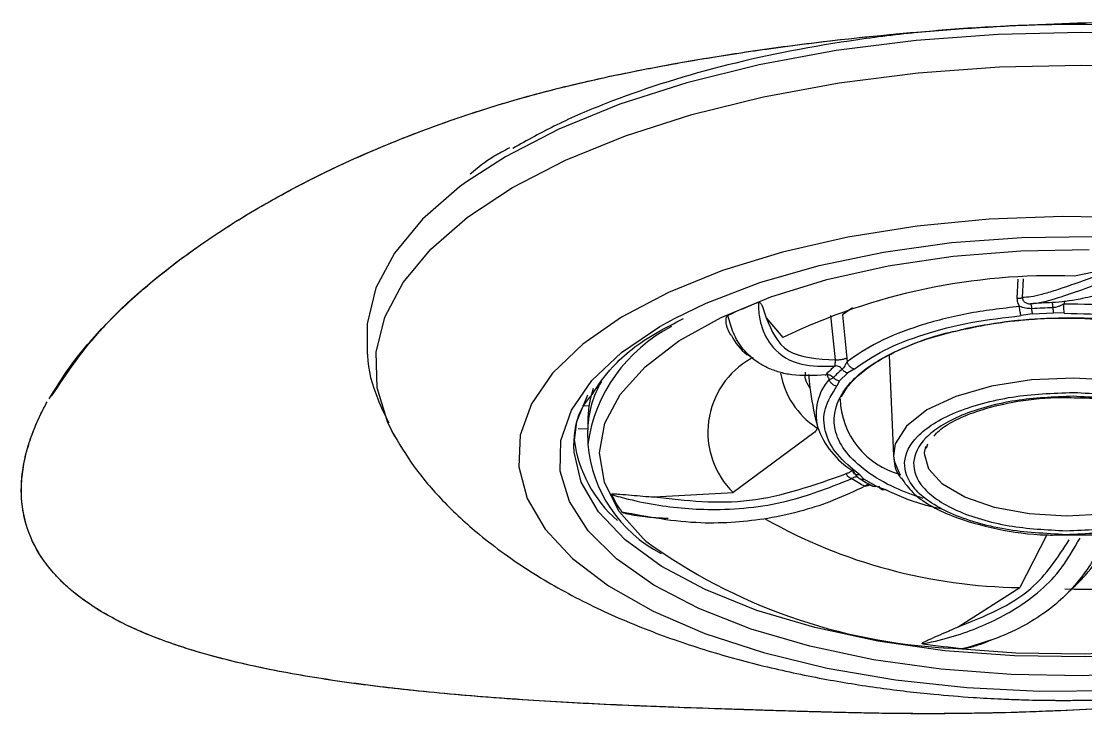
# Model space of a CAD drawing. Extents: x 956 to 1028, y 499 to 635.
# Drawn here: x 968.317 to 969.83, y 579.514 to 580.497 of the extents above; entities that cross this region are included whole.
import ezdxf

# ---------------------------------------------------------------- set-up
doc = ezdxf.new("R2010")
doc.units = 0
doc.header["$MEASUREMENT"] = 0
for name, color, linetype in [('1', 4, 'Continuous'), ('BDIM_CYAN', 4, 'Continuous'), ('DIM', 3, 'Continuous')]:
    doc.layers.add(name, color=color, linetype=linetype)

# ---------------------------------------------------------------- blocks, each defined once
blk = doc.blocks.new('MINI 2IN')
at = {"layer": 'BDIM_CYAN', "color": 3}
for p, q in [((-0.0102, -0.3457), (0.0663, -0.3294)), ((-0.0906, -0.3502), (-0.0918, -0.3775)), ((-0.0832, -0.3498), (-0.0843, -0.3764)), ((-0.3256, -0.391), (-0.34, -0.4011)), ((-0.072, -0.3856), (-0.0749, -0.3851)), ((-0.0239, -0.3809), (-0.0251, -0.3857)), ((-0.4483, -0.4052), (-0.4245, -0.4331)), ((-0.3566, -0.4019), (-0.3566, -0.402)), ((-0.3499, -0.465), (-0.3566, -0.402)), ((-0.34, -0.4011), (-0.3336, -0.4624)), ((-0.0695, -0.3996), (-0.0858, -0.402)), ((-0.0695, -0.3996), (-0.0401, -0.3981)), ((-0.0248, -0.3988), (-0.0401, -0.3981)), ((-0.3336, -0.4624), (-0.3333, -0.4675)), ((-0.2735, -0.4586), (-0.2673, -0.6014)), ((-0.3443, -0.495), (-0.3324, -0.4833)), ((-0.3232, -0.478), (-0.3324, -0.4833)), ((-0.3443, -0.495), (-0.3478, -0.5023)), ((-0.7092, -0.5299), (-0.7002, -0.5304)), ((-0.7016, -0.5467), (-0.7019, -0.563)), ((-0.7155, -0.5623), (-0.7019, -0.563)), ((-0.7019, -0.563), (-0.702, -0.5661)), ((-0.702, -0.5661), (-0.7019, -0.5848)), ((-0.3805, -0.5688), (-0.4952, -0.6535)), ((-0.2203, -0.5904), (-0.2183, -0.5843)), ((-0.3153, -0.6282), (-0.3093, -0.6342)), ((-0.2918, -0.6444), (-0.3093, -0.6342)), ((-0.3012, -0.6424), (-0.3013, -0.6419)), ((-0.2987, -0.6433), (-0.2922, -0.6447)), ((-0.2918, -0.6444), (-0.279, -0.6493)), ((-0.6071, -0.6597), (-0.4952, -0.6535)), ((-0.0495, -0.7137), (-0.0876, -0.7884)), ((-0.0262, -0.7136), (-0.0078, -0.7134)), ((-0.1754, -0.8441), (-0.0876, -0.7884))]:
    blk.add_line(p, q, dxfattribs=at)
at = {"layer": 'BDIM_CYAN', "color": 3, "flags": 128}
for points in [[(0.2342, -0.0129), (0.118, -0.0035), (0, 0), (-0.1183, -0.0026), (-0.2352, -0.0111), (-0.349, -0.0256), (-0.4581, -0.0457), (-0.5611, -0.0713), (-0.6565, -0.1018), (-0.7428, -0.137), (-0.819, -0.1763), (-0.8743, -0.212)], [(-0.9763, -0.5737), (-0.986, -0.5543), (-1.0013, -0.5045), (-1.0027, -0.4542), (-0.9902, -0.4042), (-0.9642, -0.355), (-0.9248, -0.3075), (-0.8727, -0.2623), (-0.8086, -0.22), (-0.7334, -0.1812), (-0.6481, -0.1465), (-0.554, -0.1163), (-0.4523, -0.0911), (-0.3445, -0.0713), (-0.2322, -0.057), (-0.1168, -0.0485), (0, -0.046), (0.1165, -0.0494), (0.2311, -0.0587)], [(-0.8743, -0.212), (-0.884, -0.2191), (-0.9368, -0.2649), (-0.9766, -0.3131), (-1.0031, -0.3628), (-1.0156, -0.4135), (-1.0153, -0.4569)], [(0.0779, -0.2631), (-0.0267, -0.261), (-0.1311, -0.265), (-0.2335, -0.2749), (-0.332, -0.2906), (-0.4249, -0.3118), (-0.5105, -0.3381), (-0.5872, -0.3691), (-0.6538, -0.4041), (-0.7091, -0.4426), (-0.752, -0.4839), (-0.7817, -0.5273), (-0.7978, -0.5719), (-0.8, -0.617), (-0.7882, -0.6617), (-0.7626, -0.7053), (-0.7237, -0.747), (-0.6722, -0.7861), (-0.609, -0.8218), (-0.5353, -0.8535), (-0.4523, -0.8807), (-0.3615, -0.9028), (-0.2645, -0.9195), (-0.1632, -0.9305), (-0.0592, -0.9356), (0.0455, -0.9346)], [(-0.5787, -0.4062), (-0.5335, -0.3843), (-0.4575, -0.3552), (-0.373, -0.3309), (-0.2816, -0.3118), (-0.185, -0.2984), (-0.0851, -0.2909), (0.0161, -0.2895), (0.1166, -0.2941), (0.2146, -0.3047), (0.308, -0.3211), (0.3952, -0.3429), (0.4743, -0.3698), (0.5439, -0.4012), (0.6025, -0.4365), (0.6154, -0.4459)], [(-0.6191, -0.7226), (-0.6232, -0.7189), (-0.6576, -0.6797), (-0.6783, -0.6388), (-0.685, -0.5969), (-0.6774, -0.555), (-0.6557, -0.514), (-0.6204, -0.4747), (-0.5722, -0.438), (-0.5122, -0.4047), (-0.4416, -0.3754), (-0.362, -0.3509), (-0.275, -0.3315), (-0.1825, -0.3178), (-0.0865, -0.31), (0.011, -0.3083)], [(-0.1996, -0.9045), (-0.2955, -0.891), (-0.386, -0.8718), (-0.4694, -0.8474), (-0.5439, -0.8182), (-0.6081, -0.7848), (-0.6609, -0.7478), (-0.7011, -0.708), (-0.728, -0.6661), (-0.7411, -0.6229), (-0.74, -0.5793), (-0.7249, -0.5362), (-0.696, -0.4943), (-0.6539, -0.4545), (-0.5993, -0.4176), (-0.5787, -0.4062)], [(0.6154, -0.4459), (0.6491, -0.475), (0.6827, -0.516), (0.7028, -0.5586), (0.7088, -0.6021), (0.7007, -0.6455), (0.6786, -0.6881), (0.643, -0.729), (0.5946, -0.7675), (0.5342, -0.8027), (0.4632, -0.834), (0.3827, -0.8608), (0.2946, -0.8825), (0.2003, -0.8988), (0.1018, -0.9092), (0.0011, -0.9137), (-0.1001, -0.9121), (-0.1996, -0.9045)], [(0.2337, -0.5991), (0.2325, -0.587), (0.2194, -0.5616), (0.1926, -0.5385), (0.1535, -0.5188), (0.1046, -0.5037), (0.0486, -0.4942), (-0.0111, -0.4907), (-0.0712, -0.4934), (-0.1282, -0.5023), (-0.1786, -0.5168), (-0.2197, -0.536), (-0.249, -0.5589), (-0.2647, -0.584), (-0.2673, -0.6014)], [(-0.7216, -0.5871), (-0.7172, -0.5526), (-0.7016, -0.5148)], [(0.6879, -0.5806), (0.6835, -0.6151), (0.6651, -0.6577), (0.6329, -0.6988), (0.5875, -0.7376), (0.5298, -0.7732), (0.4609, -0.805), (0.3823, -0.8323), (0.2956, -0.8545), (0.2025, -0.8713), (0.105, -0.8821), (0.0049, -0.8869), (-0.0955, -0.8856), (-0.1944, -0.8781), (-0.2896, -0.8646), (-0.3793, -0.8453), (-0.4616, -0.8208), (-0.5349, -0.7914), (-0.5976, -0.7578), (-0.6485, -0.7207), (-0.6866, -0.6808), (-0.711, -0.6389), (-0.7212, -0.5959), (-0.7216, -0.5871)], [(-0.223, -0.5985), (-0.223, -0.597), (-0.2215, -0.5882)], [(-0.2673, -0.6014), (-0.2661, -0.61), (-0.2578, -0.6288)], [(0.1894, -0.5965), (0.1894, -0.5995), (0.1812, -0.6224), (0.1595, -0.6437), (0.1257, -0.6619), (0.0823, -0.6757), (0.0321, -0.6843), (-0.0214, -0.687), (-0.0746, -0.6837), (-0.1239, -0.6745), (-0.1659, -0.6601), (-0.1977, -0.6416), (-0.2171, -0.62), (-0.223, -0.5985)], [(0.5892, -0.7147), (0.5643, -0.7356), (0.51, -0.7707), (0.4446, -0.8021), (0.3693, -0.8291), (0.2858, -0.8511), (0.1958, -0.8677), (0.1013, -0.8784), (0.0043, -0.8832), (-0.0932, -0.8818), (-0.189, -0.8743)]]:
    blk.add_lwpolyline(points, dxfattribs=at)
at = {"layer": 'BDIM_CYAN', "color": 3}
for centre, radius, start, end in [((-0.0392, -1.2344), 0.8891, 88.1322, 115.6833), ((-0.1979, -1.0605), 0.7258, 111.1105, 114.8186), ((-0.0142, -1.2357), 0.8525, 91.838, 93.9301), ((-0.0142, -1.216), 0.8256, 91.838, 93.9301), ((-0.4798, -0.6171), 0.2245, 117.3099, 171.7189), ((-0.4109, -0.5678), 0.1202, 119.306, 225.4849), ((-0.313, -0.4633), 0.1167, 190.1277, 236.7176), ((-0.2482, -0.5914), 0.1561, 131.136, 137.6268), ((-0.2409, -0.5919), 0.1511, 131.136, 137.6268), ((-0.5598, -0.5675), 0.1422, 149.6293, 178.1601), ((-0.3028, -0.542), 0.0746, 138.5277, 194.1301), ((-0.5682, -0.5498), 0.1334, 160.7338, 178.6653), ((-0.2287, -0.517), 0.1144, 181.5651, 255.5203), ((-0.2627, -0.5213), 0.119, 199.0793, 238.3342), ((-0.5369, -0.5534), 0.1861, 187.7313, 228.704), ((-0.507, -0.5667), 0.1957, 185.2777, 242.4136), ((-0.1777, -0.4006), 0.2764, 237.4654, 241.8992), ((-0.1727, -0.4071), 0.2677, 237.4654, 241.8992), ((-0.5106, -0.5795), 0.1753, 205.9015, 215.466), ((-0.0787, -0.0343), 0.7541, 240.5589, 269.3221), ((0.0054, 0.0984), 0.8891, 268.1322, 295.6833), ((-0.1478, -0.0721), 0.8033, 234.0746, 267.0571), ((-0.0329, 0.5253), 1.4069, 262.1214, 264.5065)]:
    blk.add_arc(centre, radius, start, end, dxfattribs=at)
for points, knots in [([(0.2291, -0.0014), (0.1705, 0.0035), (0.0498, 0.0137), (-0.1076, 0.0106), (-0.235, 0.0007), (-0.3634, -0.0154), (-0.5171, -0.046), (-0.6528, -0.0897), (-0.7475, -0.1305), (-0.788, -0.1531), (-0.8083, -0.1644)], [0, 0, 0, 0, 0.1532463, 0.3156719, 0.4003608, 0.4850674, 0.6578359, 0.8306045, 0.9152934, 1, 1, 1, 1]), ([(-0.8132, -0.1639), (-0.8206, -0.1677), (-0.8423, -0.1791), (-0.8583, -0.1923), (-0.8689, -0.2009)], [0, 0, 0, 0, 0.34367, 1, 1, 1, 1]), ([(-0.0726, -0.3852), (-0.067, -0.3846), (-0.0561, -0.3835), (-0.032, -0.3765), (-0.0003, -0.3656), (0.0409, -0.3505), (0.0863, -0.3337), (0.1189, -0.3217), (0.134, -0.3161)], [0, 0, 0, 0, 0.154219, 0.301464, 0.47799, 0.661716, 0.843633, 1, 1, 1, 1]), ([(0.0663, -0.3294), (0.0464, -0.3367), (0.0069, -0.3511), (-0.0317, -0.3648), (-0.0567, -0.3722), (-0.0725, -0.3759), (-0.0804, -0.3762), (-0.0843, -0.3764)], [0, 0, 0, 0, 0.284599, 0.565427, 0.713522, 0.857932, 1, 1, 1, 1]), ([(0.1922, -0.323), (0.1914, -0.3232), (0.1894, -0.3238), (0.1832, -0.3257), (0.1641, -0.3315), (0.1216, -0.3444), (0.0583, -0.3631), (-0.0027, -0.3802), (-0.0294, -0.3826), (-0.0415, -0.3836)], [0, 0, 0, 0, 0.007324, 0.019564, 0.058649, 0.192116, 0.441769, 0.746986, 1, 1, 1, 1]), ([(-0.0918, -0.3775), (-0.0909, -0.3775), (-0.0892, -0.3775), (-0.087, -0.3773), (-0.0852, -0.3769), (-0.0846, -0.3766), (-0.0843, -0.3764)], [0, 0, 0, 0, 0.245337, 0.5, 0.754663, 1, 1, 1, 1]), ([(-0.0918, -0.3775), (-0.0917, -0.3794), (-0.0915, -0.3836), (-0.0893, -0.3871), (-0.0881, -0.389)], [0, 0, 0, 0, 0.459104, 1, 1, 1, 1]), ([(-0.0843, -0.3764), (-0.0842, -0.3771), (-0.0841, -0.3784), (-0.083, -0.3807), (-0.0807, -0.3832), (-0.0769, -0.385), (-0.074, -0.3852), (-0.0726, -0.3852)], [0, 0, 0, 0, 0.111418, 0.230072, 0.482003, 0.743082, 1, 1, 1, 1]), ([(-0.4593, -0.3835), (-0.4592, -0.3834), (-0.459, -0.3834), (-0.4587, -0.3833), (-0.4583, -0.3833), (-0.4579, -0.3834), (-0.4572, -0.3836), (-0.4556, -0.3849), (-0.4527, -0.3905), (-0.4506, -0.3977), (-0.4489, -0.4033), (-0.4483, -0.4052)], [0, 0, 0, 0, 0.0055006, 0.0110552, 0.016084, 0.0215799, 0.030977, 0.0603237, 0.1952739, 0.7306037, 1, 1, 1, 1]), ([(-0.4593, -0.3835), (-0.4593, -0.3839), (-0.4593, -0.385), (-0.4593, -0.3884), (-0.4588, -0.3988), (-0.4552, -0.4212), (-0.4395, -0.4514), (-0.4035, -0.4743), (-0.3673, -0.474), (-0.3508, -0.4739)], [0, 0, 0, 0, 0.007325, 0.019566, 0.05865, 0.192116, 0.441769, 0.746986, 1, 1, 1, 1]), ([(-0.0881, -0.389), (-0.1135, -0.392), (-0.1642, -0.398), (-0.2321, -0.4158), (-0.2912, -0.4387), (-0.3192, -0.4579), (-0.3333, -0.4675)], [0, 0, 0, 0, 0.25, 0.5, 0.75, 1, 1, 1, 1]), ([(-0.0708, -0.3923), (-0.0738, -0.3921), (-0.0798, -0.3919), (-0.0853, -0.3899), (-0.0881, -0.389)], [0, 0, 0, 0, 0.490746, 1, 1, 1, 1]), ([(-0.0251, -0.3857), (-0.0271, -0.3866), (-0.0305, -0.3882), (-0.0357, -0.3903), (-0.039, -0.3906), (-0.0407, -0.3907)], [0, 0, 0, 0, 0.40286, 0.687897, 1, 1, 1, 1]), ([(0.2535, -0.4372), (0.235, -0.4293), (0.1979, -0.4135), (0.1287, -0.3972), (0.0535, -0.3868), (0.0011, -0.3861), (-0.0251, -0.3857)], [0, 0, 0, 0, 0.25, 0.5, 0.75, 1, 1, 1, 1]), ([(-0.6957, -0.5139), (-0.6869, -0.5008), (-0.6665, -0.4704), (-0.6204, -0.4336), (-0.5785, -0.4127), (-0.5656, -0.4063)], [0, 0, 0, 0, 0.34174, 0.798412, 1, 1, 1, 1]), ([(-0.4977, -0.4304), (-0.4988, -0.4288), (-0.5017, -0.4245), (-0.5042, -0.4177), (-0.5054, -0.4111), (-0.5049, -0.4064), (-0.5049, -0.4033), (-0.5028, -0.402), (-0.5026, -0.4018)], [0, 0, 0, 0, 0.191797, 0.519052, 0.729035, 0.856173, 0.983899, 1, 1, 1, 1]), ([(-0.3635, -0.4862), (-0.3802, -0.4872), (-0.4037, -0.4886), (-0.4297, -0.4827), (-0.4455, -0.477), (-0.4637, -0.4671), (-0.4815, -0.451), (-0.4957, -0.4281), (-0.5004, -0.4103), (-0.5026, -0.4018)], [0, 0, 0, 0, 0.229238, 0.322198, 0.414546, 0.50635, 0.67863, 0.847274, 1, 1, 1, 1]), ([(-0.4483, -0.4052), (-0.4405, -0.4235), (-0.4248, -0.4606), (-0.375, -0.4635), (-0.3499, -0.465)], [0, 0, 0, 0, 0.495173, 1, 1, 1, 1]), ([(-0.3232, -0.478), (-0.3098, -0.4688), (-0.2826, -0.4502), (-0.2253, -0.4279), (-0.1592, -0.4107), (-0.1101, -0.4049), (-0.0858, -0.402)], [0, 0, 0, 0, 0.2470114, 0.5, 0.7529886, 1, 1, 1, 1]), ([(-0.1734, -0.4228), (-0.1571, -0.4193), (-0.1206, -0.4113), (-0.0387, -0.403), (0.0255, -0.4068), (0.0673, -0.4093)], [0, 0, 0, 0, 0.220848, 0.4935038, 1, 1, 1, 1]), ([(-0.1734, -0.4227), (-0.1716, -0.4222), (-0.1576, -0.4184), (-0.1319, -0.4142), (-0.1007, -0.4098), (-0.0771, -0.4076), (-0.06, -0.4064), (-0.0477, -0.4058), (-0.0341, -0.4053), (-0.0245, -0.4052), (-0.0177, -0.4051)], [0, 0, 0, 0, 0.040062, 0.30443, 0.501937, 0.645566, 0.748575, 0.821934, 0.873992, 1, 1, 1, 1]), ([(-0.0248, -0.3988), (0.0002, -0.3992), (0.051, -0.3998), (0.1241, -0.4099), (0.1914, -0.4258), (0.2272, -0.4411), (0.245, -0.4487)], [0, 0, 0, 0, 0.247011, 0.5, 0.752989, 1, 1, 1, 1]), ([(-0.0177, -0.4051), (-0.0096, -0.4052), (0.0058, -0.4053), (0.0309, -0.4063), (0.0477, -0.4077), (0.0572, -0.4086)], [0, 0, 0, 0, 0.321146, 0.61203, 1, 1, 1, 1]), ([(-0.2249, -0.662), (-0.2387, -0.6572), (-0.2702, -0.646), (-0.3075, -0.6235), (-0.3363, -0.5967), (-0.3557, -0.5599), (-0.3486, -0.5132), (-0.3021, -0.4705), (-0.2428, -0.4426), (-0.2032, -0.4286), (-0.1778, -0.4237), (-0.1734, -0.4228)], [0, 0, 0, 0, 0.081146, 0.185521, 0.289897, 0.392103, 0.581966, 0.771829, 0.874035, 0.978411, 1, 1, 1, 1]), ([(-0.3414, -0.5176), (-0.3392, -0.5136), (-0.334, -0.5042), (-0.3191, -0.488), (-0.2957, -0.4697), (-0.2618, -0.4509), (-0.2195, -0.4342), (-0.1873, -0.4262), (-0.1734, -0.4227)], [0, 0, 0, 0, 0.112803, 0.270618, 0.415988, 0.619279, 0.835157, 1, 1, 1, 1]), ([(-0.4977, -0.4304), (-0.4917, -0.4405), (-0.484, -0.4534), (-0.4697, -0.4605), (-0.4666, -0.4621)], [0, 0, 0, 0, 0.785149, 1, 1, 1, 1]), ([(-1.0151, -0.4569), (-1.0151, -0.4574), (-1.0145, -0.4791), (-1.0048, -0.5129), (-0.9903, -0.5432), (-0.9848, -0.5545)], [0, 0, 0, 0, 0.016619, 0.632672, 1, 1, 1, 1]), ([(-0.3508, -0.4739), (-0.3507, -0.4735), (-0.3504, -0.4727), (-0.3501, -0.4709), (-0.35, -0.4692), (-0.3499, -0.4678), (-0.3499, -0.4663), (-0.3499, -0.4654), (-0.3499, -0.465)], [0, 0, 0, 0, 0.277558, 0.532524, 0.651825, 0.767232, 0.882131, 1, 1, 1, 1]), ([(-0.3336, -0.4624), (-0.334, -0.4626), (-0.3349, -0.4631), (-0.3367, -0.4637), (-0.339, -0.4643), (-0.3416, -0.4648), (-0.3442, -0.4651), (-0.3465, -0.4652), (-0.3485, -0.4652), (-0.3494, -0.465), (-0.3499, -0.465)], [0, 0, 0, 0, 0.112211, 0.235183, 0.366441, 0.502102, 0.637431, 0.767756, 0.88937, 1, 1, 1, 1]), ([(-0.3333, -0.4675), (-0.3338, -0.4684), (-0.3345, -0.4695), (-0.3355, -0.4716), (-0.3367, -0.4737), (-0.3384, -0.4762), (-0.3397, -0.4775), (-0.3403, -0.4781)], [0, 0, 0, 0, 0.224307, 0.303573, 0.473827, 0.745729, 1, 1, 1, 1]), ([(-0.386, -0.5047), (-0.3888, -0.5004), (-0.3936, -0.493), (-0.3927, -0.4854), (-0.3923, -0.4823)], [0, 0, 0, 0, 0.583848, 1, 1, 1, 1]), ([(-0.3622, -0.4829), (-0.3618, -0.4847), (-0.361, -0.4886), (-0.3595, -0.4912), (-0.3587, -0.4926)], [0, 0, 0, 0, 0.459352, 1, 1, 1, 1]), ([(-0.3403, -0.4781), (-0.3411, -0.4772), (-0.3426, -0.4755), (-0.3455, -0.474), (-0.3484, -0.4734), (-0.3501, -0.4737), (-0.3508, -0.4739)], [0, 0, 0, 0, 0.266689, 0.531115, 0.778754, 1, 1, 1, 1]), ([(-0.3403, -0.4781), (-0.3398, -0.4788), (-0.3387, -0.4801), (-0.3367, -0.4816), (-0.3345, -0.4828), (-0.3331, -0.4831), (-0.3324, -0.4833)], [0, 0, 0, 0, 0.257259, 0.51339, 0.762603, 1, 1, 1, 1]), ([(-0.3883, -0.4855), (-0.3876, -0.4917), (-0.3851, -0.515), (-0.3804, -0.5408), (-0.3753, -0.5598), (-0.3747, -0.5619)], [0, 0, 0, 0, 0.242973, 0.91555, 1, 1, 1, 1]), ([(-0.3639, -0.4862), (-0.3639, -0.4865), (-0.3637, -0.4872), (-0.3636, -0.4866), (-0.3635, -0.4862)], [0, 0, 0, 0, 0.436642, 1, 1, 1, 1]), ([(-0.3525, -0.4901), (-0.3538, -0.491), (-0.3559, -0.4927), (-0.3579, -0.4926), (-0.3587, -0.4926)], [0, 0, 0, 0, 0.571404, 1, 1, 1, 1]), ([(-0.7216, -0.587), (-0.7205, -0.5677), (-0.7193, -0.5431), (-0.6998, -0.519), (-0.6957, -0.5139)], [0, 0, 0, 0, 0.785687, 1, 1, 1, 1]), ([(-0.3153, -0.6282), (-0.327, -0.6187), (-0.3506, -0.5994), (-0.3664, -0.567), (-0.3675, -0.5339), (-0.3543, -0.5127), (-0.3478, -0.5023)], [0, 0, 0, 0, 0.247012, 0.5, 0.752988, 1, 1, 1, 1]), ([(-0.022, -0.7133), (-0.0515, -0.7117), (-0.0968, -0.7094), (-0.1508, -0.6965), (-0.1876, -0.6832), (-0.2173, -0.6668), (-0.2444, -0.6431), (-0.2571, -0.6108), (-0.241, -0.5786), (-0.2114, -0.5552), (-0.1801, -0.5392), (-0.1419, -0.5264), (-0.0865, -0.5141), (-0.041, -0.5123), (-0.0114, -0.5112)], [0, 0, 0, 0, 0.119728, 0.18418, 0.25, 0.31582, 0.380272, 0.5, 0.619728, 0.68418, 0.75, 0.81582, 0.880272, 1, 1, 1, 1]), ([(-0.0114, -0.5112), (0.018, -0.5127), (0.0633, -0.515), (0.1174, -0.528), (0.1542, -0.5412), (0.1839, -0.5576), (0.211, -0.5813), (0.2237, -0.6136), (0.2076, -0.6458), (0.178, -0.6692), (0.1467, -0.6852), (0.1084, -0.698), (0.0531, -0.7103), (0.0076, -0.7121), (-0.022, -0.7133)], [0, 0, 0, 0, 0.119728, 0.18418, 0.25, 0.31582, 0.380272, 0.5, 0.619728, 0.68418, 0.75, 0.81582, 0.880272, 1, 1, 1, 1]), ([(-0.0117, -0.5167), (-0.0397, -0.5178), (-0.0827, -0.5195), (-0.135, -0.5311), (-0.1712, -0.5432), (-0.2008, -0.5584), (-0.2288, -0.5804), (-0.244, -0.6109), (-0.232, -0.6414), (-0.2063, -0.6638), (-0.1783, -0.6793), (-0.1435, -0.6919), (-0.0924, -0.7041), (-0.0496, -0.7063), (-0.0217, -0.7077)], [0, 0, 0, 0, 0.119728, 0.18418, 0.25, 0.31582, 0.380272, 0.5, 0.619728, 0.68418, 0.75, 0.81582, 0.880272, 1, 1, 1, 1]), ([(-0.2101, -0.5735), (-0.2077, -0.5707), (-0.2011, -0.563), (-0.1818, -0.5515), (-0.1488, -0.5369), (-0.1001, -0.5242), (-0.0459, -0.5174), (-0.0132, -0.5186), (-0.0015, -0.519)], [0, 0, 0, 0, 0.091323, 0.249204, 0.391299, 0.637461, 0.870614, 1, 1, 1, 1]), ([(-0.0217, -0.7077), (0.0063, -0.7066), (0.0493, -0.7049), (0.1016, -0.6933), (0.1378, -0.6812), (0.1674, -0.6661), (0.1954, -0.644), (0.2106, -0.6136), (0.1986, -0.583), (0.1729, -0.5606), (0.1449, -0.5451), (0.11, -0.5325), (0.059, -0.5203), (0.0161, -0.5181), (-0.0117, -0.5167)], [0, 0, 0, 0, 0.119728, 0.18418, 0.25, 0.31582, 0.380272, 0.5, 0.619728, 0.68418, 0.75, 0.81582, 0.880272, 1, 1, 1, 1]), ([(-0.0015, -0.519), (0.007, -0.5191), (0.0392, -0.5191), (0.0838, -0.5272), (0.1275, -0.54), (0.1596, -0.5546), (0.1722, -0.5666), (0.1786, -0.5728)], [0, 0, 0, 0, 0.1035, 0.392673, 0.575575, 0.782789, 1, 1, 1, 1]), ([(-0.9802, -0.5665), (-0.9703, -0.5833), (-0.9505, -0.6169), (-0.9079, -0.6667), (-0.8532, -0.7174), (-0.7847, -0.7666), (-0.7056, -0.8109), (-0.6227, -0.8474), (-0.5383, -0.8769), (-0.4536, -0.9003), (-0.3698, -0.9182), (-0.2888, -0.9313), (-0.2173, -0.9396), (-0.1596, -0.9443), (-0.1179, -0.9466), (-0.088, -0.9477), (-0.0667, -0.9483), (-0.0517, -0.9485), (-0.041, -0.9486), (-0.0334, -0.9487), (-0.0251, -0.9487), (-0.0193, -0.9487), (-0.0151, -0.9487)], [0, 0, 0, 0, 0.068093, 0.135307, 0.209263, 0.298742, 0.387345, 0.47369, 0.555306, 0.633312, 0.70781, 0.777245, 0.84087, 0.886785, 0.919677, 0.943108, 0.959738, 0.971518, 0.979856, 0.985755, 0.989927, 1, 1, 1, 1]), ([(-0.377, -0.5608), (-0.3768, -0.561), (-0.3764, -0.5614), (-0.3762, -0.5624), (-0.3764, -0.5635), (-0.377, -0.5649), (-0.3783, -0.5668), (-0.3796, -0.568), (-0.3805, -0.5688)], [0, 0, 0, 0, 0.127623, 0.255996, 0.374285, 0.494115, 0.688929, 1, 1, 1, 1]), ([(-0.0151, -0.9487), (-0.0112, -0.9486), (0.0015, -0.9486), (0.0291, -0.9481), (0.0722, -0.9466), (0.1291, -0.9431), (0.1956, -0.9368), (0.2681, -0.9272), (0.3438, -0.9139), (0.4203, -0.8967), (0.4966, -0.8752), (0.5719, -0.8492), (0.6457, -0.8179), (0.7173, -0.7807), (0.7856, -0.7366), (0.8488, -0.6853), (0.8998, -0.6304), (0.9277, -0.5913), (0.9382, -0.5722), (0.9392, -0.5704)], [0, 0, 0, 0, 0.009814, 0.031348, 0.068465, 0.116638, 0.173235, 0.235738, 0.302165, 0.371399, 0.442731, 0.516509, 0.592953, 0.672038, 0.753482, 0.837013, 0.922838, 0.992767, 1, 1, 1, 1]), ([(-0.2673, -0.6015), (-0.2664, -0.6112), (-0.2653, -0.6223), (-0.2571, -0.632), (-0.256, -0.6332)], [0, 0, 0, 0, 0.872722, 1, 1, 1, 1]), ([(-0.3268, -0.618), (-0.3265, -0.6183), (-0.3258, -0.6187), (-0.3254, -0.6197), (-0.3256, -0.6209), (-0.3264, -0.6223), (-0.3278, -0.6236), (-0.3297, -0.6247), (-0.3317, -0.6257), (-0.3332, -0.6261), (-0.3339, -0.6264)], [0, 0, 0, 0, 0.11221, 0.235183, 0.36644, 0.502102, 0.63743, 0.767756, 0.889371, 1, 1, 1, 1]), ([(-0.6683, -0.6561), (-0.6675, -0.6564), (-0.6655, -0.657), (-0.6593, -0.6588), (-0.6397, -0.6641), (-0.5936, -0.674), (-0.5146, -0.6804), (-0.4177, -0.67), (-0.3549, -0.6449), (-0.3264, -0.6336)], [0, 0, 0, 0, 0.007325, 0.019566, 0.058651, 0.192116, 0.441769, 0.746986, 1, 1, 1, 1]), ([(-0.6071, -0.6597), (-0.5621, -0.6648), (-0.4712, -0.675), (-0.3799, -0.6427), (-0.3339, -0.6264)], [0, 0, 0, 0, 0.495173, 1, 1, 1, 1]), ([(-0.3264, -0.6336), (-0.3273, -0.6334), (-0.329, -0.633), (-0.3311, -0.6317), (-0.3325, -0.6302), (-0.3332, -0.629), (-0.3337, -0.6277), (-0.3338, -0.6268), (-0.3339, -0.6264)], [0, 0, 0, 0, 0.277554, 0.532524, 0.651828, 0.767234, 0.882133, 1, 1, 1, 1]), ([(-0.3166, -0.6328), (-0.3173, -0.6323), (-0.3187, -0.6313), (-0.3214, -0.6312), (-0.3241, -0.6319), (-0.3256, -0.6331), (-0.3264, -0.6336)], [0, 0, 0, 0, 0.266689, 0.531115, 0.778754, 1, 1, 1, 1]), ([(-0.3252, -0.6226), (-0.3245, -0.6234), (-0.3238, -0.6244), (-0.323, -0.6257), (-0.3223, -0.6267), (-0.3203, -0.6297), (-0.3182, -0.6315), (-0.3166, -0.6328)], [0, 0, 0, 0, 0.22908, 0.257055, 0.306679, 0.485356, 1, 1, 1, 1]), ([(-0.256, -0.6332), (-0.2512, -0.64), (-0.2362, -0.6609), (-0.1899, -0.687), (-0.1227, -0.7059), (-0.0664, -0.7143), (-0.0341, -0.7137), (-0.0262, -0.7136)], [0, 0, 0, 0, 0.1421354, 0.4365014, 0.6862679, 0.9223757, 1, 1, 1, 1]), ([(-0.3079, -0.6444), (-0.3226, -0.6514), (-0.3509, -0.6649), (-0.3973, -0.6801), (-0.4442, -0.6907), (-0.4931, -0.6963), (-0.5638, -0.6981), (-0.6164, -0.6882), (-0.6534, -0.6813)], [0, 0, 0, 0, 0.134858, 0.259599, 0.404069, 0.533562, 0.672142, 1, 1, 1, 1]), ([(-0.3007, -0.6425), (-0.3017, -0.6431), (-0.3039, -0.6444), (-0.3065, -0.6444), (-0.3079, -0.6444)], [0, 0, 0, 0, 0.4915, 1, 1, 1, 1]), ([(-0.2007, -0.6765), (-0.2085, -0.6747), (-0.2384, -0.6679), (-0.2617, -0.6572), (-0.279, -0.6493)], [0, 0, 0, 0, 0.261456, 1, 1, 1, 1]), ([(-0.6683, -0.6561), (-0.6683, -0.6561), (-0.6683, -0.656), (-0.6683, -0.6558), (-0.6681, -0.6557), (-0.6677, -0.6555), (-0.6667, -0.6553), (-0.6628, -0.6552), (-0.648, -0.6563), (-0.6288, -0.6582), (-0.6125, -0.6593), (-0.6071, -0.6597)], [0, 0, 0, 0, 0.0055006, 0.0110552, 0.016084, 0.0215799, 0.030977, 0.0603237, 0.1952739, 0.7306037, 1, 1, 1, 1]), ([(-0.0078, -0.7134), (0.0013, -0.7135), (0.0381, -0.7138), (0.0909, -0.7044), (0.146, -0.6882), (0.17, -0.6749), (0.1821, -0.6681)], [0, 0, 0, 0, 0.123269, 0.501901, 0.746612, 1, 1, 1, 1]), ([(-0.5877, -0.6902), (-0.5904, -0.6902), (-0.6015, -0.6899), (-0.6176, -0.6885), (-0.6339, -0.6863), (-0.6435, -0.6845), (-0.6489, -0.6832), (-0.6517, -0.6822), (-0.653, -0.6817), (-0.6533, -0.6813), (-0.6534, -0.6813)], [0, 0, 0, 0, 0.113874, 0.473252, 0.703642, 0.842922, 0.923274, 0.967887, 0.991923, 1, 1, 1, 1]), ([(0.0385, -0.7015), (0.0337, -0.7135), (0.0245, -0.7365), (0.0049, -0.7682), (-0.0185, -0.7963), (-0.0472, -0.8213), (-0.0806, -0.8428), (-0.1206, -0.8616), (-0.1517, -0.8705), (-0.1676, -0.8751)], [0, 0, 0, 0, 0.136039, 0.261937, 0.40799, 0.540278, 0.678402, 0.83502, 1, 1, 1, 1]), ([(-0.0184, -0.7945), (-0.0101, -0.7868), (0.0099, -0.7686), (0.0288, -0.7392), (0.0379, -0.7167), (0.0409, -0.7093)], [0, 0, 0, 0, 0.3261122, 0.779373, 1, 1, 1, 1]), ([(-0.2258, -0.8683), (-0.225, -0.8681), (-0.2229, -0.8677), (-0.2168, -0.8665), (-0.1976, -0.8622), (-0.1551, -0.8501), (-0.0921, -0.821), (-0.0352, -0.7759), (-0.0114, -0.7342), (-0.0022, -0.7181)], [0, 0, 0, 0, 0.007807, 0.020855, 0.062518, 0.204787, 0.470906, 0.796253, 1, 1, 1, 1]), ([(-0.1754, -0.8441), (-0.1379, -0.8292), (-0.071, -0.8025), (-0.0338, -0.7456), (-0.0175, -0.7206)], [0, 0, 0, 0, 0.560193, 1, 1, 1, 1]), ([(-0.2258, -0.8683), (-0.2259, -0.8683), (-0.2261, -0.8682), (-0.2264, -0.8681), (-0.2265, -0.8679), (-0.2266, -0.8677), (-0.2263, -0.8672), (-0.224, -0.8656), (-0.2121, -0.8601), (-0.195, -0.8529), (-0.1804, -0.8464), (-0.1754, -0.8441)], [0, 0, 0, 0, 0.005486, 0.011027, 0.016042, 0.021524, 0.030897, 0.060168, 0.194769, 0.728714, 1, 1, 1, 1]), ([(-0.126, -0.862), (-0.1283, -0.863), (-0.1351, -0.8662), (-0.1454, -0.8697), (-0.1552, -0.8728), (-0.1612, -0.8743), (-0.1647, -0.8749), (-0.1666, -0.8751), (-0.1674, -0.8751), (-0.1676, -0.8751)], [0, 0, 0, 0, 0.183736, 0.540803, 0.756652, 0.881162, 0.950285, 0.98752, 1, 1, 1, 1])]:
    blk.add_open_spline(points, degree=3, knots=knots, dxfattribs=at)
for points in [[(-0.0858, -0.402), (-0.0861, -0.4013), (-0.0866, -0.4), (-0.0873, -0.3967), (-0.0879, -0.3929), (-0.088, -0.3903), (-0.0881, -0.389)], [(-0.0726, -0.3852), (-0.0724, -0.3853), (-0.0721, -0.3855), (-0.0717, -0.387), (-0.0712, -0.3893), (-0.0709, -0.3913), (-0.0708, -0.3923)], [(-0.0695, -0.3996), (-0.0696, -0.3992), (-0.0699, -0.3984), (-0.0702, -0.3966), (-0.0706, -0.3946), (-0.0707, -0.393), (-0.0708, -0.3923)], [(-0.0407, -0.3907), (-0.0408, -0.3897), (-0.0409, -0.3877), (-0.0411, -0.3854), (-0.0413, -0.3839), (-0.0414, -0.3837), (-0.0415, -0.3836)], [(-0.0407, -0.3907), (-0.0407, -0.3915), (-0.0406, -0.3931), (-0.0404, -0.3951), (-0.0403, -0.3969), (-0.0402, -0.3977), (-0.0401, -0.3981)], [(-0.0248, -0.3988), (-0.0249, -0.3982), (-0.0249, -0.3968), (-0.025, -0.3935), (-0.0251, -0.3897), (-0.0251, -0.387), (-0.0251, -0.3857)], [(-0.3232, -0.478), (-0.3243, -0.4776), (-0.3266, -0.4768), (-0.3297, -0.4743), (-0.3321, -0.4711), (-0.3329, -0.4687), (-0.3333, -0.4675)], [(-0.3635, -0.4862), (-0.3625, -0.486), (-0.3607, -0.4856), (-0.3576, -0.4863), (-0.3548, -0.4877), (-0.3533, -0.4893), (-0.3525, -0.4901)], [(-0.3478, -0.5023), (-0.349, -0.502), (-0.3515, -0.5014), (-0.3548, -0.4991), (-0.3575, -0.4961), (-0.3583, -0.4937), (-0.3587, -0.4926)], [(-0.3443, -0.495), (-0.3451, -0.4948), (-0.3466, -0.4945), (-0.3488, -0.4934), (-0.3509, -0.4919), (-0.352, -0.4907), (-0.3525, -0.4901)], [(-0.3153, -0.6282), (-0.3164, -0.6284), (-0.3187, -0.6287), (-0.3217, -0.6277), (-0.3241, -0.6257), (-0.3248, -0.6236), (-0.3252, -0.6226)], [(-0.3166, -0.6328), (-0.3161, -0.6332), (-0.3151, -0.634), (-0.3133, -0.6346), (-0.3113, -0.6347), (-0.31, -0.6344), (-0.3093, -0.6342)], [(-0.3079, -0.6444), (-0.3071, -0.6438), (-0.3056, -0.6425), (-0.303, -0.6418), (-0.3006, -0.6419), (-0.2994, -0.6428), (-0.2987, -0.6433)], [(-0.2918, -0.6444), (-0.2925, -0.6446), (-0.2938, -0.645), (-0.2956, -0.6449), (-0.2974, -0.6444), (-0.2983, -0.6436), (-0.2987, -0.6433)], [(-0.279, -0.6493), (-0.28, -0.6496), (-0.2819, -0.6501), (-0.2846, -0.6493), (-0.2866, -0.6474), (-0.2873, -0.6454), (-0.2876, -0.6444)]]:
    blk.add_open_spline(points, degree=3, dxfattribs=at)
blk = doc.blocks.new('2026 SX')
at = {"layer": '1', "color": 3}
blk.add_line((12.4617, 67.7375), (12.4595, 67.7338), dxfattribs=at)
blk.add_line((12.4617, 67.7375), (12.4595, 67.7338), dxfattribs=at)
for points, knots in [([(12.4625, 67.7376), (12.4722, 67.7533), (12.494, 67.7886), (12.5444, 67.8453), (12.6135, 67.9084), (12.7025, 67.9733), (12.8132, 68.0383), (12.9101, 68.0832), (12.9809, 68.1112), (13.0176, 68.1247), (13.0535, 68.1371), (13.0938, 68.15), (13.1341, 68.1619), (13.1781, 68.1736), (13.2187, 68.1834), (13.2627, 68.1932), (13.3047, 68.2016), (13.3481, 68.2097), (13.3901, 68.217), (13.4344, 68.2241), (13.5173, 68.2363), (13.6426, 68.2512), (13.8127, 68.2642), (13.9869, 68.2703), (14.1613, 68.2691), (14.3319, 68.2608), (14.4949, 68.2455), (14.6469, 68.2238), (14.7698, 68.1997), (14.8672, 68.1757), (14.9437, 68.1533), (15.0125, 68.1295), (15.0738, 68.1047), (15.1279, 68.0791), (15.1891, 68.0447), (15.2491, 68.0013), (15.2978, 67.9487), (15.3254, 67.8979), (15.3355, 67.8498), (15.3327, 67.8047), (15.321, 67.7755), (15.3154, 67.7613)], [0, 0, 0, 0, 0.025277, 0.056949, 0.090496, 0.127542, 0.166368, 0.207888, 0.218375, 0.228674, 0.23933, 0.248566, 0.261824, 0.271958, 0.28334, 0.293447, 0.305577, 0.314981, 0.325616, 0.336266, 0.346945, 0.384753, 0.42339, 0.462599, 0.502097, 0.541585, 0.580763, 0.619348, 0.657078, 0.681113, 0.705085, 0.729128, 0.751311, 0.773429, 0.79559, 0.835736, 0.873797, 0.909705, 0.941654, 0.971759, 1, 1, 1, 1]), ([(12.4633, 67.7376), (12.4853, 67.7703), (12.5311, 67.8385), (12.6293, 67.9217), (12.7212, 67.9841), (12.7935, 68.0263), (12.872, 68.0659), (12.956, 68.1021), (13.0452, 68.1351), (13.1388, 68.164), (13.2388, 68.1887), (13.3402, 68.2087), (13.445, 68.2262), (13.5746, 68.2438), (13.7351, 68.2593), (13.9236, 68.2691), (14.1118, 68.2704), (14.2966, 68.2633), (14.4749, 68.248), (14.6432, 68.2248), (14.7988, 68.194), (14.9387, 68.1562), (15.0606, 68.1121), (15.1623, 68.0624), (15.2419, 68.0079), (15.2981, 67.9494), (15.33, 67.8881), (15.3385, 67.825), (15.3231, 67.7825), (15.3154, 67.7613)], [0, 0, 0, 0, 0.05232, 0.109265, 0.134493, 0.160016, 0.185862, 0.211222, 0.236531, 0.262348, 0.287566, 0.314653, 0.3384, 0.363625, 0.406163, 0.44846, 0.490811, 0.533228, 0.575637, 0.618033, 0.660401, 0.70291, 0.745282, 0.787709, 0.830132, 0.872669, 0.915234, 0.957648, 1, 1, 1, 1]), ([(15.3154, 67.7613), (15.3141, 67.7586), (15.3115, 67.7533), (15.3071, 67.7453), (15.3023, 67.7373), (15.2972, 67.7294), (15.2917, 67.7214), (15.2858, 67.7135), (15.2795, 67.7056), (15.2729, 67.6977), (15.2658, 67.6898), (15.2584, 67.6819), (15.2507, 67.6741), (15.2289, 67.6531), (15.1882, 67.6196), (15.1191, 67.5746), (15.0379, 67.5316), (14.9451, 67.4909), (14.8421, 67.4528), (14.73, 67.4179), (14.6099, 67.3864), (14.483, 67.3587), (14.3503, 67.3352), (14.2137, 67.316), (14.0743, 67.3014), (13.9333, 67.2914), (13.816, 67.2872), (13.7224, 67.2861), (13.6642, 67.2864), (13.6235, 67.2871), (13.6004, 67.2876), (13.5775, 67.2881), (13.5546, 67.2887), (13.5318, 67.2894), (13.5091, 67.29), (13.4809, 67.2909), (13.436, 67.2923), (13.3805, 67.2942), (13.3148, 67.2965), (13.2288, 67.3002), (13.1245, 67.3061), (13.0057, 67.3158), (12.8943, 67.3284), (12.792, 67.3445), (12.6997, 67.3648), (12.6191, 67.3897), (12.5507, 67.4199), (12.4958, 67.4553), (12.4548, 67.4961), (12.4288, 67.542), (12.42, 67.5842), (12.4205, 67.6198), (12.4247, 67.6474), (12.4326, 67.6758), (12.4418, 67.6991), (12.4503, 67.7169), (12.4547, 67.7251), (12.4569, 67.7292)], [0, 0, 0, 0, 0.005154, 0.010303, 0.015448, 0.02059, 0.025731, 0.030872, 0.036014, 0.04116, 0.046309, 0.051463, 0.056625, 0.061794, 0.092861, 0.123752, 0.154698, 0.185786, 0.216802, 0.247857, 0.278807, 0.3098, 0.340695, 0.371535, 0.402307, 0.43301, 0.463729, 0.478843, 0.494481, 0.502164, 0.505959, 0.509843, 0.517518, 0.521355, 0.525192, 0.532867, 0.540544, 0.555901, 0.57127, 0.586654, 0.617486, 0.648401, 0.679333, 0.710501, 0.741049, 0.772017, 0.802538, 0.833286, 0.864019, 0.894831, 0.925485, 0.940886, 0.956328, 0.971757, 0.987173, 0.993586, 1, 1, 1, 1]), ([(15.3154, 67.7613), (15.3141, 67.7586), (15.3114, 67.7531), (15.307, 67.745), (15.3021, 67.7368), (15.2969, 67.7287), (15.2913, 67.7206), (15.2853, 67.7126), (15.2789, 67.7045), (15.2721, 67.6965), (15.265, 67.6885), (15.2574, 67.6806), (15.2495, 67.6726), (15.2412, 67.6647), (15.2325, 67.6568), (15.2141, 67.6408), (15.1834, 67.6169), (15.1346, 67.5846), (15.0776, 67.5522), (15.0097, 67.5188), (14.9326, 67.486), (14.8433, 67.4533), (14.7441, 67.422), (14.6327, 67.392), (14.5119, 67.3646), (14.3805, 67.3401), (14.2413, 67.3194), (14.0947, 67.3031), (13.9434, 67.2919), (13.8158, 67.2871), (13.7137, 67.286), (13.6505, 67.2865), (13.6004, 67.2876), (13.5713, 67.2883), (13.5462, 67.289), (13.5212, 67.2897), (13.4882, 67.2907), (13.4517, 67.2919), (13.4037, 67.2934), (13.3207, 67.2962), (13.2057, 67.3012), (13.0753, 67.3097), (12.9549, 67.3209), (12.8455, 67.3353), (12.7488, 67.3532), (12.6645, 67.3748), (12.5939, 67.3999), (12.5359, 67.4285), (12.5005, 67.4532), (12.4798, 67.4718), (12.469, 67.4828), (12.4592, 67.4942), (12.4506, 67.5058), (12.443, 67.5179), (12.4388, 67.5261), (12.4367, 67.5303)], [0, 0, 0, 0, 0.00594, 0.011868, 0.017785, 0.023693, 0.029593, 0.035487, 0.041377, 0.047265, 0.053151, 0.059038, 0.064927, 0.07082, 0.076718, 0.082624, 0.106814, 0.13098, 0.157735, 0.184484, 0.213881, 0.243279, 0.275231, 0.307261, 0.341497, 0.375964, 0.411816, 0.44847, 0.485745, 0.52344, 0.542385, 0.561353, 0.570555, 0.580086, 0.58327, 0.589625, 0.59911, 0.608509, 0.617809, 0.636313, 0.673744, 0.710747, 0.747126, 0.782551, 0.817369, 0.850621, 0.883359, 0.914042, 0.944351, 0.953689, 0.962989, 0.972262, 0.981515, 0.990759, 1, 1, 1, 1]), ([(12.4367, 67.5303), (12.4356, 67.5327), (12.4334, 67.5375), (12.4306, 67.5449), (12.428, 67.5523), (12.4259, 67.5598), (12.424, 67.5675), (12.4226, 67.5752), (12.4215, 67.583), (12.4207, 67.5909), (12.4203, 67.5989), (12.4203, 67.607), (12.4206, 67.6151), (12.4212, 67.6234), (12.4225, 67.6341), (12.4249, 67.6474), (12.4289, 67.6633), (12.4341, 67.6794), (12.4405, 67.6958), (12.448, 67.7124), (12.4539, 67.7236), (12.4569, 67.7292)], [0, 0, 0, 0, 0.041566, 0.083046, 0.124455, 0.165803, 0.207104, 0.248369, 0.289612, 0.330843, 0.372076, 0.413322, 0.454592, 0.495899, 0.537254, 0.614016, 0.690829, 0.767765, 0.844894, 0.922284, 1, 1, 1, 1])]:
    blk.add_open_spline(points, degree=3, knots=knots, dxfattribs=at)
at = {"layer": 'DIM'}
blk.add_blockref('MINI 2IN', (13.9273, 68.2539), dxfattribs=at)

msp = doc.modelspace()

# ---------------------------------------------------------------- block references
at = {"layer": '1'}
msp.add_blockref('2026 SX', (955.8964, 512.2273), dxfattribs=at)

doc.saveas('drawing.dxf')
